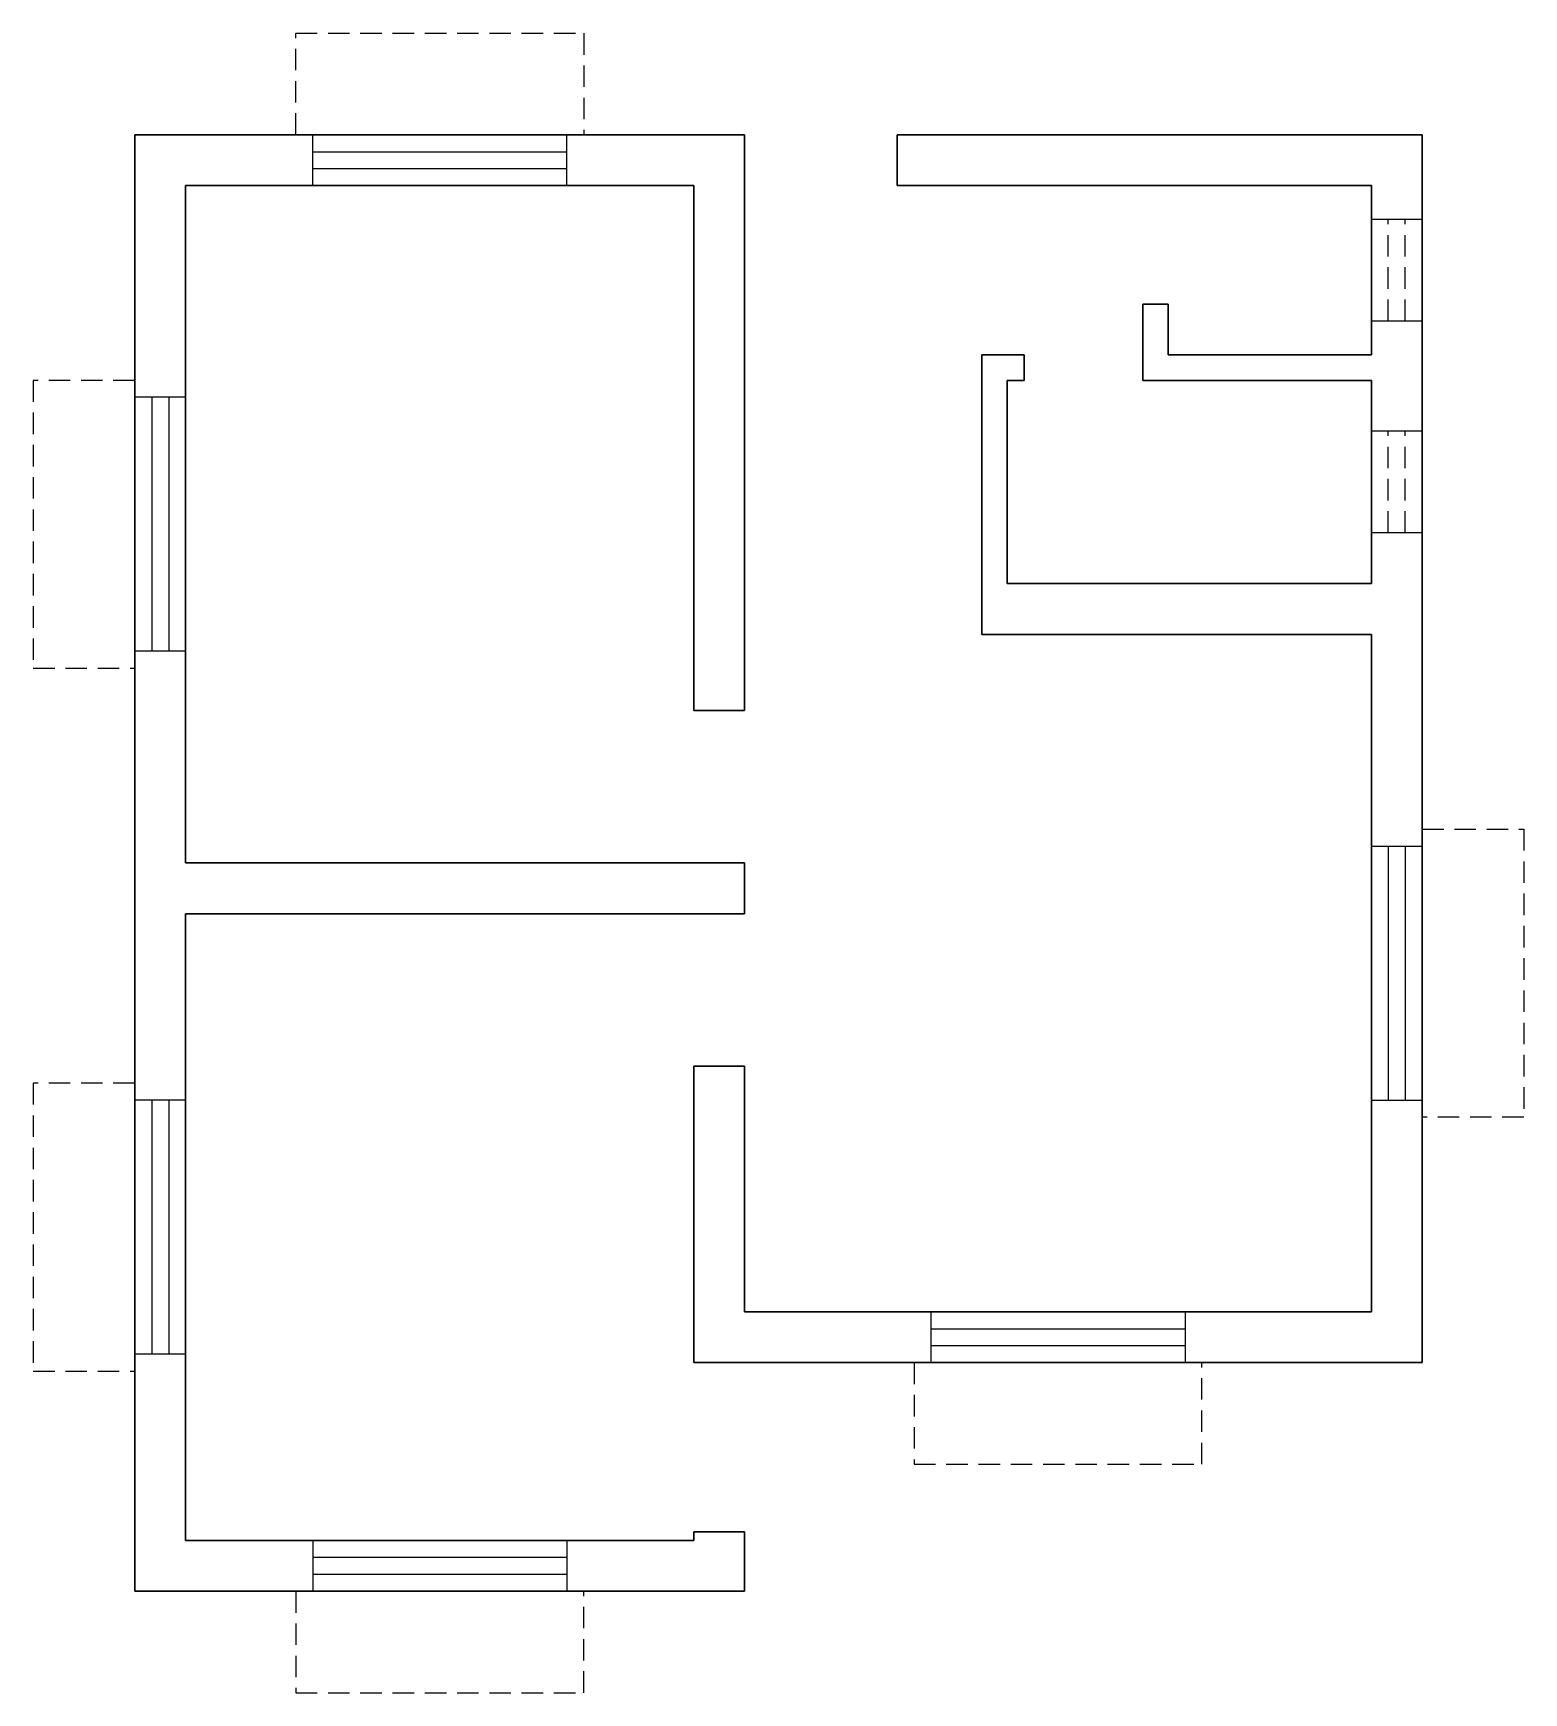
# Model space of a CAD drawing. Header units: millimetres. Extents: x 7892 to 16692, y 4551 to 14351.
import ezdxf

# ---------------------------------------------------------------- set-up
doc = ezdxf.new("R2010")
doc.units = ezdxf.units.MM
doc.header["$LTSCALE"] = 20
doc.linetypes.add('HIDDEN', pattern=[9.525, 6.35, -3.175])
doc.layers.add('1.WALL', color=7, linetype='Continuous', lineweight=30)
for name, color, linetype in [('2.WINDOW', 4, 'Continuous'), ('3.CHAJJA', 50, 'HIDDEN'), ('VENTILATOR', 50, 'HIDDEN')]:
    doc.layers.add(name, color=color, linetype=linetype)

# ---------------------------------------------------------------- blocks, each defined once
blk = doc.blocks.new('WINDOW')
at = {"layer": '2.WINDOW'}
for p, q in [((-750, 0), (-750, -300)), ((750, 0), (750, -300)), ((-750, -100), (750, -100)), ((-750, -200), (750, -200))]:
    blk.add_line(p, q, dxfattribs=at)
at = {"layer": '3.CHAJJA'}
for p, q in [((-850, -300), (-850, -900)), ((850, -900), (850, -300)), ((-850, -900), (850, -900))]:
    blk.add_line(p, q, dxfattribs=at)
blk = doc.blocks.new('VENTILATOR')
at = {"layer": '2.WINDOW', "color": 2}
for p, q in [((300, 300), (0, 300)), ((300, -300), (0, -300))]:
    blk.add_line(p, q, dxfattribs=at)
at = {"layer": 'VENTILATOR'}
for p, q in [((100, -300), (100, 300)), ((200, -300), (200, 300))]:
    blk.add_line(p, q, dxfattribs=at)

msp = doc.modelspace()

# ---------------------------------------------------------------- linework, layer by layer
at = {"layer": '1.WALL'}
for p, q in [((8492.2, 5150.6), (8492.2, 13750.6)), ((8492.2, 13750.6), (12092.2, 13750.6)), ((12092.2, 10350.6), (12092.2, 13750.6)), ((12992.2, 13450.6), (12992.2, 13750.6)), ((12992.2, 13750.6), (16092.2, 13750.6)), ((16092.2, 6500.6), (16092.2, 13750.6)), ((8792.2, 13450.6), (11792.2, 13450.6)), ((8792.2, 9450.6), (8792.2, 13450.6)), ((11792.2, 10350.6), (11792.2, 13450.6)), ((12992.2, 13450.6), (15792.2, 13450.6)), ((15792.2, 12450.6), (15792.2, 13450.6)), ((14442.2, 12300.6), (14442.2, 12750.6)), ((14442.2, 12750.6), (14592.2, 12750.6)), ((14592.2, 12450.6), (14592.2, 12750.6)), ((13492.2, 10800.6), (13492.2, 12450.6)), ((13492.2, 12450.6), (13742.2, 12450.6)), ((13742.2, 12300.6), (13742.2, 12450.6)), ((14592.2, 12450.6), (15792.2, 12450.6)), ((13642.2, 11100.6), (13642.2, 12300.6)), ((13642.2, 12300.6), (13742.2, 12300.6)), ((14442.2, 12300.6), (15792.2, 12300.6)), ((15792.2, 11100.6), (15792.2, 12300.6)), ((13642.2, 11100.6), (15792.2, 11100.6)), ((13492.2, 10800.6), (15792.2, 10800.6)), ((15792.2, 6800.6), (15792.2, 10800.6)), ((11792.2, 10350.6), (12092.2, 10350.6)), ((8792.2, 9450.6), (12092.2, 9450.6)), ((12092.2, 9150.6), (12092.2, 9450.6)), ((8792.2, 5450.6), (8792.2, 9150.6)), ((8792.2, 9150.6), (12092.2, 9150.6)), ((11792.2, 6500.6), (11792.2, 8250.6)), ((11792.2, 8250.6), (12092.2, 8250.6)), ((12092.2, 6800.6), (12092.2, 8250.6)), ((12092.2, 6800.6), (15792.2, 6800.6)), ((11792.2, 6500.6), (16092.2, 6500.6)), ((11792.2, 5450.6), (11792.2, 5500.6)), ((11792.2, 5500.6), (12092.2, 5500.6)), ((12092.2, 5150.6), (12092.2, 5500.6)), ((8792.2, 5450.6), (11792.2, 5450.6)), ((8492.2, 5150.6), (12092.2, 5150.6))]:
    msp.add_line(p, q, dxfattribs=at)
at = {"layer": '2.WINDOW'}
for p, q in [((13192.2, 6800.6), (13192.2, 6500.6)), ((14692.2, 6800.6), (14692.2, 6500.6)), ((13192.2, 6700.6), (14692.2, 6700.6)), ((13192.2, 6600.6), (14692.2, 6600.6)), ((9542.2, 5450.6), (9542.2, 5150.6)), ((11042.2, 5450.6), (11042.2, 5150.6)), ((9542.2, 5350.6), (11042.2, 5350.6)), ((9542.2, 5250.6), (11042.2, 5250.6))]:
    msp.add_line(p, q, dxfattribs=at)
at = {"layer": '3.CHAJJA'}
for p, q in [((13092.2, 6500.6), (13092.2, 5900.6)), ((14792.2, 5900.6), (14792.2, 6500.6)), ((13092.2, 5900.6), (14792.2, 5900.6)), ((9442.2, 5150.6), (9442.2, 4550.6)), ((11142.2, 4550.6), (11142.2, 5150.6)), ((9442.2, 4550.6), (11142.2, 4550.6))]:
    msp.add_line(p, q, dxfattribs=at)

# ---------------------------------------------------------------- block references
at = {"layer": '3.CHAJJA', "xscale": -1}
for p, rotation in [((10292.2, 13450.6), 180), ((15792.2, 8800.6), 90)]:
    msp.add_blockref('WINDOW', p, dxfattribs=dict(at, rotation=rotation))
at = {"layer": '3.CHAJJA'}
for p in [(15792.2, 12950.6), (15792.2, 11700.6)]:
    msp.add_blockref('VENTILATOR', p, dxfattribs=at)
at = {"layer": '3.CHAJJA', "rotation": 270}
for p in [(8792.2, 11450.6), (8792.2, 7300.6)]:
    msp.add_blockref('WINDOW', p, dxfattribs=at)

doc.saveas('drawing.dxf')
